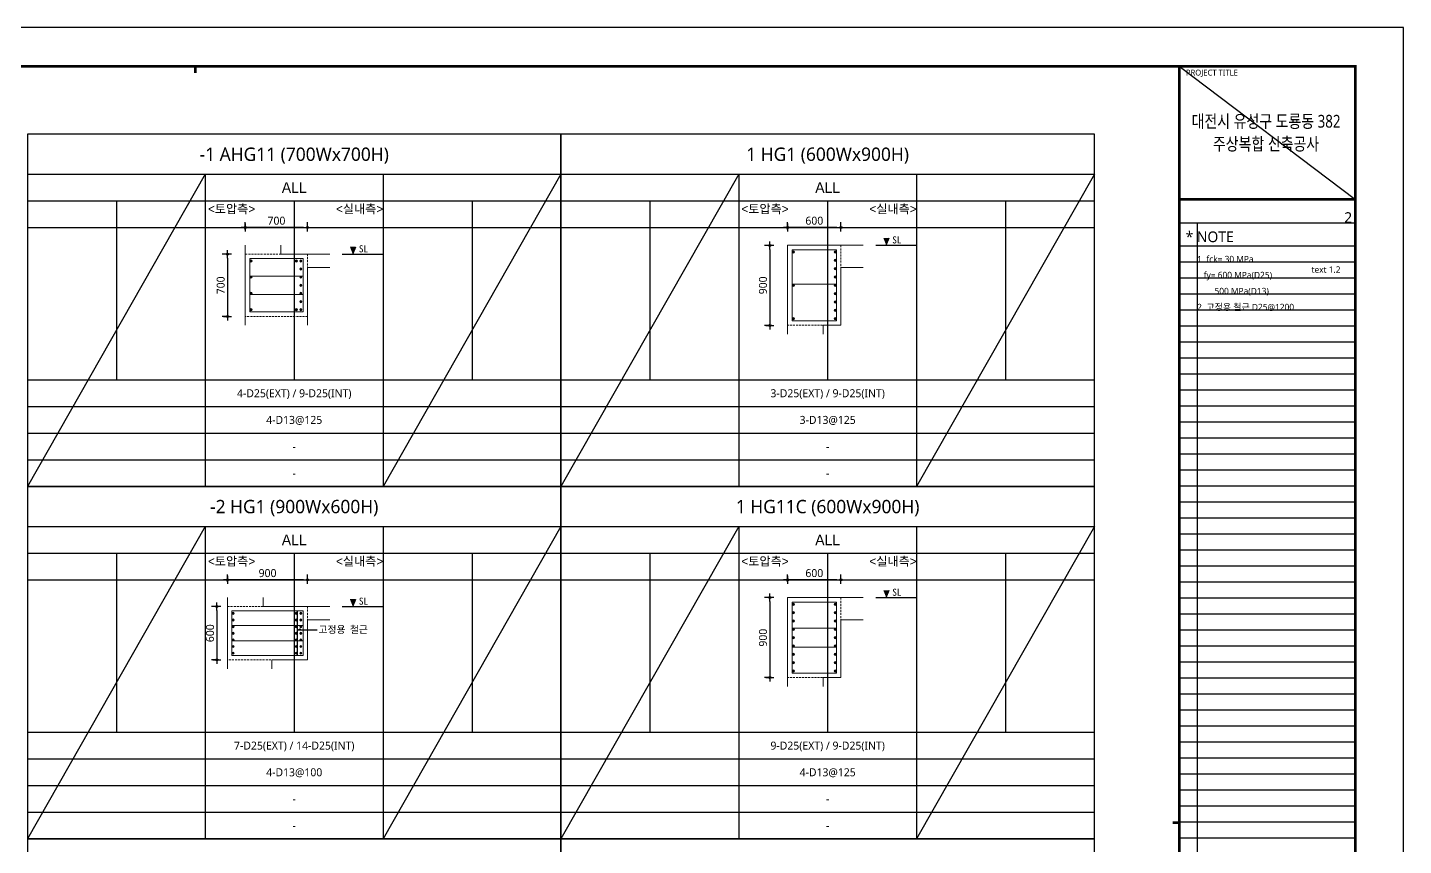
# Model space of a CAD drawing. Header units: millimetres. Extents: x 0 to 252030, y -124740 to 196020.
# Drawn here: x 34953 to 50430, y 44257 to 53460 of the extents above; entities that cross this region are included whole.
import ezdxf
from ezdxf.enums import TextEntityAlignment as Align

# ---------------------------------------------------------------- set-up
doc = ezdxf.new("R2010")
doc.units = ezdxf.units.MM
doc.header["$LTSCALE"] = 30
doc.linetypes.add('HID', pattern=[2.3, 1.5, -0.8])
doc.layers.get('DEFPOINTS').update_dxf_attribs({"color": 142})
for name, color, linetype in [('0-SEC1', 3, 'Continuous'), ('0-TEXT', 3, 'Continuous'), ('DIM', 7, 'Continuous'), ('ETC', 7, 'Continuous'), ('SHEET', 7, 'Continuous'), ('TEX', 3, 'Continuous'), ('TXT', 3, 'Continuous'), ('XR-FORM_(도룡동)$0$AA-SHEET', 9, 'Continuous'), ('XR-FORM_(도룡동)$0$Sheet', 7, 'Continuous'), ('XR-FORM_(도룡동)$0$Sheet-text', 3, 'Continuous')]:
    doc.layers.add(name, color=color, linetype=linetype)
for name, color, linetype, lineweight in [('MainBar', 7, 'Continuous', 0), ('Section', 3, 'Continuous', 0), ('Stirrup', 1, 'Continuous', 0)]:
    doc.layers.add(name, color=color, linetype=linetype, lineweight=lineweight)
doc.styles.get("Standard").update_dxf_attribs({"font": 'malgun.ttf'})
doc.styles.add('XR-FORM_(도룡동)$3$맑은고딕', font='malgun.ttf')
doc.styles.add('돋움', font='Dotum.ttf')
doc.styles.add('돋음체', font='DotumChe.ttf')
doc.styles.add('맑은 고딕', font='malgun.ttf')
doc.dimstyles.new('30NDIM', dxfattribs={"dimscale": 50, "dimtxt": 3, "dimasz": 1.5, "dimexe": 2, "dimexo": 6, "dimgap": 1, "dimtad": 1, "dimdec": 0, "dimrnd": 0.25, "dimzin": 0, "dimdsep": 46, "dimtxsty": 'Standard', "dimblk": 'Z_DOT', "dimcen": 5, "dimclrd": 256, "dimclre": 256, "dimclrt": 3, "dimadec": 0, "dimazin": 0, "dimtm": 1e-09, "dimtfac": 1, "dimtdec": 0, "dimtix": 1, "dimtmove": 2, "dimatfit": 1, "dimldrblk": 'Z_DOT', "dimfxl": 1, "dimtolj": 1, "dimtzin": 0, "dimarcsym": 0})

# ---------------------------------------------------------------- blocks, each defined once
blk = doc.blocks.new('XR-FORM_(도룡동)$0$S')
at = {"layer": 'DEFPOINTS'}
for p, q in [((75750, 52950), (82250, 52950)), ((75640, 52073), (82226, 52073)), ((76315, 52073), (76315, 20700)), ((82250, 51196), (75640, 51196)), ((82250, 50596), (75640, 50596)), ((82250, 49996), (75640, 49996)), ((82250, 49396), (75640, 49396)), ((82250, 48796), (75640, 48796)), ((82250, 48196), (75640, 48196)), ((82250, 47596), (75640, 47596)), ((82250, 46996), (75640, 46996)), ((82250, 46396), (75640, 46396)), ((82250, 45796), (75640, 45796)), ((82250, 45196), (75640, 45196)), ((82250, 44596), (75640, 44596)), ((82250, 43996), (75640, 43996)), ((82250, 43396), (75640, 43396)), ((82250, 42796), (75640, 42796)), ((82250, 42196), (75640, 42196)), ((82250, 41596), (75640, 41596)), ((82250, 40996), (75640, 40996)), ((82250, 40396), (75640, 40396)), ((82250, 39796), (75640, 39796)), ((82250, 39196), (75640, 39196)), ((82250, 38596), (75640, 38596)), ((82250, 37996), (75640, 37996)), ((82250, 37396), (75640, 37396)), ((82250, 36796), (75640, 36796)), ((82250, 36196), (75640, 36196)), ((82250, 35596), (75640, 35596)), ((82250, 34996), (75640, 34996)), ((82250, 34396), (75640, 34396)), ((82250, 33796), (75640, 33796)), ((82250, 33196), (75640, 33196)), ((82250, 32596), (75640, 32596)), ((82250, 31996), (75640, 31996)), ((82250, 31396), (75640, 31396)), ((82250, 30796), (75640, 30796)), ((82250, 30196), (75640, 30196)), ((82250, 29596), (75640, 29596)), ((82250, 28996), (75640, 28996))]:
    blk.add_line(p, q, dxfattribs=at)
at = {"layer": 'XR-FORM_(도룡동)$0$AA-SHEET', "const_width": 99.9}
blk.add_lwpolyline([(75750, 52950), (82250, 52950)], dxfattribs=at)
at = {"layer": 'XR-FORM_(도룡동)$0$Sheet', "const_width": 100}
blk.add_lwpolyline([(1850, 57950), (82250, 57950), (82250, 1200), (1850, 1200)], close=True, dxfattribs=at)
at = {"layer": 'XR-FORM_(도룡동)$0$Sheet', "linetype": 'Continuous', "const_width": 100}
for points in [[(38745, 57950), (38745, 57700)], [(75640, 29575), (75390, 29575)]]:
    blk.add_lwpolyline(points, dxfattribs=at)
at = {"layer": 'XR-FORM_(도룡동)$0$Sheet', "const_width": 100}
for points in [[(75640, 57950), (75640, 1200)], [(75640, 52950), (82250, 52950)]]:
    blk.add_lwpolyline(points, dxfattribs=at)
at = {"layer": 'DEFPOINTS', "style": 'XR-FORM_(도룡동)$3$맑은고딕'}
blk.add_text('2', height=400, dxfattribs=at).set_placement((82126, 52273), align=Align.MIDDLE_RIGHT)
blk.add_text('text 1.2', height=240, dxfattribs=at).set_placement((80599, 50202))
at = {"layer": 'XR-FORM_(도룡동)$0$Sheet', "style": 'XR-FORM_(도룡동)$3$맑은고딕'}
blk.add_text('PROJECT TITLE', height=220, dxfattribs=at).set_placement((75890, 57600))
at = {"layer": 'XR-FORM_(도룡동)$0$Sheet-text', "style": 'XR-FORM_(도룡동)$3$맑은고딕'}
blk.add_text('* NOTE', height=400, dxfattribs=at).set_placement((75881, 51550), align=Align.MIDDLE_LEFT)
blk = doc.blocks.new('XR-FORM_(도룡동)', base_point=(101.33, -56114.51))
at = {"layer": 'DEFPOINTS'}
blk.add_line((377.95, 289.75), (411, 264.75), dxfattribs=at)
blk.add_lwpolyline([(0, 0), (420, 0), (420, 297), (0, 297)], close=True, dxfattribs=at)
at = {"xscale": 0.005, "yscale": 0.005, "zscale": 0.005}
blk.add_blockref('XR-FORM_(도룡동)$0$S', (-0.25, 0), dxfattribs=at)
at = {"layer": 'XR-FORM_(도룡동)$0$Sheet-text', "style": 'XR-FORM_(도룡동)$3$맑은고딕', "width": 0.8}
for s, p in [('대전시 유성구 도룡동 382', (394.23, 279.42)), ('주상복합 신축공사', (394.23, 275.17))]:
    blk.add_text(s, height=2.4, dxfattribs=at).set_placement(p, align=Align.MIDDLE_CENTER)
blk = doc.blocks.new('4등분')
at = {"layer": 'DEFPOINTS'}
for p, q in [((1000, 3214), (1000, 1200)), ((3000, 3214), (3000, 1200)), ((5000, 3214), (5000, 1200)), ((0, 2914), (6000, 2914))]:
    blk.add_line(p, q, dxfattribs=at)
at = {"layer": 'SHEET'}
blk.add_line((0, 3514), (6000, 3514), dxfattribs=at)
at = {"layer": 'SHEET', "color": 6}
for p, q in [((2000, 3514), (2000, 0)), ((4000, 3514), (4000, 0)), ((0, 3214), (6000, 3214)), ((0, 1200), (6000, 1200)), ((0, 900), (6000, 900)), ((0, 600), (6000, 600)), ((0, 300), (6000, 300))]:
    blk.add_line(p, q, dxfattribs=at)
at = {"layer": 'SHEET'}
blk.add_lwpolyline([(6000, 3964), (0, 3964), (0, 0), (6000, 0)], close=True, dxfattribs=at)
blk = doc.blocks.new('Z_DOT')
at = {"layer": 'DIM', "color": 0}
for p, q in [((-1, 0), (1, 0)), ((0, -1), (0, 1))]:
    blk.add_line(p, q, dxfattribs=at)
for radius in [0.25, 0.125]:
    blk.add_circle((0, 0), radius, dxfattribs=at)
blk = doc.blocks.new('*D1021')
at = {"layer": 'DEFPOINTS', "color": 0, "transparency": 16777216}
for p in [(37403, 51209), (37403, 51009), (38103, 51009)]:
    blk.add_point(p, dxfattribs=at)
at = {"layer": 'DIM', "lineweight": -2, "transparency": 16777216}
for p, q in [((37403, 51189), (37403, 51269)), ((38103, 51189), (38103, 51269)), ((38058, 51209), (37448, 51209))]:
    blk.add_line(p, q, dxfattribs=at)
at = {"layer": 'DIM', "lineweight": -2, "transparency": 16777216, "xscale": 45, "yscale": 45, "zscale": 45, "rotation": 180}
blk.add_blockref('Z_DOT', (37403, 51209), dxfattribs=at)
at = {"layer": 'DIM', "lineweight": -2, "transparency": 16777216, "xscale": 45, "yscale": 45, "zscale": 45}
blk.add_blockref('Z_DOT', (38103, 51209), dxfattribs=at)
at = {"layer": 'DIM', "color": 3, "transparency": 16777216, "insert": (37753, 51286), "char_height": 90, "attachment_point": 5}
blk.add_mtext('\\A1;700', dxfattribs=at)
blk = doc.blocks.new('*D1022')
at = {"layer": 'DEFPOINTS', "color": 0, "transparency": 16777216}
for p in [(37403, 50909), (37203, 50209), (37403, 50209)]:
    blk.add_point(p, dxfattribs=at)
at = {"layer": 'DIM', "lineweight": -2, "transparency": 16777216}
for p, q in [((37223, 50909), (37143, 50909)), ((37203, 50864), (37203, 50254)), ((37223, 50209), (37143, 50209))]:
    blk.add_line(p, q, dxfattribs=at)
at = {"layer": 'DIM', "lineweight": -2, "transparency": 16777216, "xscale": 45, "yscale": 45, "zscale": 45}
for p, rotation in [((37203, 50909), 90), ((37203, 50209), 270)]:
    blk.add_blockref('Z_DOT', p, dxfattribs=dict(at, rotation=rotation))
at = {"layer": 'DIM', "color": 3, "transparency": 16777216, "insert": (37126, 50559), "char_height": 90, "attachment_point": 5, "rotation": 90}
blk.add_mtext('\\A1;700', dxfattribs=at)
blk = doc.blocks.new('*D1023')
at = {"layer": 'DEFPOINTS', "color": 0, "transparency": 16777216}
for p in [(43503, 51209), (43503, 51009), (44103, 51009)]:
    blk.add_point(p, dxfattribs=at)
at = {"layer": 'DIM', "lineweight": -2, "transparency": 16777216}
for p, q in [((43503, 51189), (43503, 51269)), ((44103, 51189), (44103, 51269)), ((44058, 51209), (43548, 51209))]:
    blk.add_line(p, q, dxfattribs=at)
at = {"layer": 'DIM', "lineweight": -2, "transparency": 16777216, "xscale": 45, "yscale": 45, "zscale": 45, "rotation": 180}
blk.add_blockref('Z_DOT', (43503, 51209), dxfattribs=at)
at = {"layer": 'DIM', "lineweight": -2, "transparency": 16777216, "xscale": 45, "yscale": 45, "zscale": 45}
blk.add_blockref('Z_DOT', (44103, 51209), dxfattribs=at)
at = {"layer": 'DIM', "color": 3, "transparency": 16777216, "insert": (43803, 51286), "char_height": 90, "attachment_point": 5}
blk.add_mtext('\\A1;600', dxfattribs=at)
blk = doc.blocks.new('*D1024')
at = {"layer": 'DEFPOINTS', "color": 0, "transparency": 16777216}
for p in [(43503, 51009), (43303, 50109), (43503, 50109)]:
    blk.add_point(p, dxfattribs=at)
at = {"layer": 'DIM', "lineweight": -2, "transparency": 16777216}
for p, q in [((43323, 51009), (43243, 51009)), ((43303, 50964), (43303, 50154)), ((43323, 50109), (43243, 50109))]:
    blk.add_line(p, q, dxfattribs=at)
at = {"layer": 'DIM', "lineweight": -2, "transparency": 16777216, "xscale": 45, "yscale": 45, "zscale": 45}
for p, rotation in [((43303, 51009), 90), ((43303, 50109), 270)]:
    blk.add_blockref('Z_DOT', p, dxfattribs=dict(at, rotation=rotation))
at = {"layer": 'DIM', "color": 3, "transparency": 16777216, "insert": (43226, 50559), "char_height": 90, "attachment_point": 5, "rotation": 90}
blk.add_mtext('\\A1;900', dxfattribs=at)
blk = doc.blocks.new('*D1027')
at = {"layer": 'DEFPOINTS', "color": 0, "transparency": 16777216}
for p in [(37203, 47245), (37203, 47045), (38103, 47045)]:
    blk.add_point(p, dxfattribs=at)
at = {"layer": 'DIM', "lineweight": -2, "transparency": 16777216}
for p, q in [((37203, 47225), (37203, 47305)), ((38058, 47245), (37248, 47245)), ((38103, 47225), (38103, 47305))]:
    blk.add_line(p, q, dxfattribs=at)
at = {"layer": 'DIM', "lineweight": -2, "transparency": 16777216, "xscale": 45, "yscale": 45, "zscale": 45, "rotation": 180}
blk.add_blockref('Z_DOT', (37203, 47245), dxfattribs=at)
at = {"layer": 'DIM', "lineweight": -2, "transparency": 16777216, "xscale": 45, "yscale": 45, "zscale": 45}
blk.add_blockref('Z_DOT', (38103, 47245), dxfattribs=at)
at = {"layer": 'DIM', "color": 3, "transparency": 16777216, "insert": (37653, 47321), "char_height": 90, "attachment_point": 5}
blk.add_mtext('\\A1;900', dxfattribs=at)
blk = doc.blocks.new('*D1028')
at = {"layer": 'DEFPOINTS', "color": 0, "transparency": 16777216}
for p in [(37283, 46945), (37083, 46345), (37283, 46345)]:
    blk.add_point(p, dxfattribs=at)
at = {"layer": 'DIM', "lineweight": -2, "transparency": 16777216}
for p, q in [((37103, 46945), (37023, 46945)), ((37083, 46900), (37083, 46390)), ((37103, 46345), (37023, 46345))]:
    blk.add_line(p, q, dxfattribs=at)
at = {"layer": 'DIM', "lineweight": -2, "transparency": 16777216, "xscale": 45, "yscale": 45, "zscale": 45}
for p, rotation in [((37083, 46945), 90), ((37083, 46345), 270)]:
    blk.add_blockref('Z_DOT', p, dxfattribs=dict(at, rotation=rotation))
at = {"layer": 'DIM', "color": 3, "transparency": 16777216, "insert": (37006, 46645), "char_height": 90, "attachment_point": 5, "rotation": 90}
blk.add_mtext('\\A1;600', dxfattribs=at)
blk = doc.blocks.new('*D1029')
at = {"layer": 'DEFPOINTS', "color": 0, "transparency": 16777216}
for p in [(43503, 47245), (43503, 47045), (44103, 47045)]:
    blk.add_point(p, dxfattribs=at)
at = {"layer": 'DIM', "lineweight": -2, "transparency": 16777216}
for p, q in [((43503, 47225), (43503, 47305)), ((44058, 47245), (43548, 47245)), ((44103, 47225), (44103, 47305))]:
    blk.add_line(p, q, dxfattribs=at)
at = {"layer": 'DIM', "lineweight": -2, "transparency": 16777216, "xscale": 45, "yscale": 45, "zscale": 45, "rotation": 180}
blk.add_blockref('Z_DOT', (43503, 47245), dxfattribs=at)
at = {"layer": 'DIM', "lineweight": -2, "transparency": 16777216, "xscale": 45, "yscale": 45, "zscale": 45}
blk.add_blockref('Z_DOT', (44103, 47245), dxfattribs=at)
at = {"layer": 'DIM', "color": 3, "transparency": 16777216, "insert": (43803, 47321), "char_height": 90, "attachment_point": 5}
blk.add_mtext('\\A1;600', dxfattribs=at)
blk = doc.blocks.new('*D1030')
at = {"layer": 'DEFPOINTS', "color": 0, "transparency": 16777216}
for p in [(43503, 47045), (43303, 46145), (43503, 46145)]:
    blk.add_point(p, dxfattribs=at)
at = {"layer": 'DIM', "lineweight": -2, "transparency": 16777216}
for p, q in [((43323, 47045), (43243, 47045)), ((43303, 47000), (43303, 46190)), ((43323, 46145), (43243, 46145))]:
    blk.add_line(p, q, dxfattribs=at)
at = {"layer": 'DIM', "lineweight": -2, "transparency": 16777216, "xscale": 45, "yscale": 45, "zscale": 45}
for p, rotation in [((43303, 47045), 90), ((43303, 46145), 270)]:
    blk.add_blockref('Z_DOT', p, dxfattribs=dict(at, rotation=rotation))
at = {"layer": 'DIM', "color": 3, "transparency": 16777216, "insert": (43226, 46595), "char_height": 90, "attachment_point": 5, "rotation": 90}
blk.add_mtext('\\A1;900', dxfattribs=at)

msp = doc.modelspace()

# ---------------------------------------------------------------- hatches: boundary and pattern name
at = {"layer": '0-TEXT'}
for points in [[(44611.99261, 51009.49992), (44579.15352, 51092.7293), (44644.83171, 51092.7293)], [(38611.99261, 50909.49992), (38579.15352, 50992.7293), (38644.83171, 50992.7293)], [(44611.99261, 47044.99992), (44579.15352, 47128.2293), (44644.83171, 47128.2293)], [(38611.99261, 46944.99992), (38579.15352, 47028.2293), (38644.83171, 47028.2293)]]:
    msp.add_hatch(color=256, dxfattribs=at).paths.add_polyline_path(points)
at = {"layer": 'MainBar'}
h = msp.add_hatch(color=256, dxfattribs=at)
edge = h.paths.add_edge_path()
edge.add_arc((43565.60784, 50934.09992), 12.7, 90, 270)
edge.add_arc((43565.60784, 50934.09992), 12.7, 270, 450)
h = msp.add_hatch(color=256, dxfattribs=at)
edge = h.paths.add_edge_path()
edge.add_arc((44040.20784, 50934.09992), 12.7, 90, 270)
edge.add_arc((44040.20784, 50934.09992), 12.7, 270, 450)
h = msp.add_hatch(color=256, dxfattribs=at)
edge = h.paths.add_edge_path()
edge.add_arc((37465.60784, 50834.09992), 12.7, 90, 270)
edge.add_arc((37465.60784, 50834.09992), 12.7, 270, 450)
h = msp.add_hatch(color=256, dxfattribs=at)
edge = h.paths.add_edge_path()
edge.add_arc((37976.70784, 50834.09992), 12.7, 90, 270)
edge.add_arc((37976.70784, 50834.09992), 12.7, 270, 450)
h = msp.add_hatch(color=256, dxfattribs=at)
edge = h.paths.add_edge_path()
edge.add_arc((38027.50784, 50834.09992), 12.7, 90, 270)
edge.add_arc((38027.50784, 50834.09992), 12.7, 270, 450)
h = msp.add_hatch(color=256, dxfattribs=at)
edge = h.paths.add_edge_path()
edge.add_arc((44040.20784, 50840.44992), 12.7, 90, 270)
edge.add_arc((44040.20784, 50840.44992), 12.7, 270, 450)
h = msp.add_hatch(color=256, dxfattribs=at)
edge = h.paths.add_edge_path()
edge.add_arc((37465.60784, 50651.03325), 12.7, 90, 270)
edge.add_arc((37465.60784, 50651.03325), 12.7, 270, 450)
h = msp.add_hatch(color=256, dxfattribs=at)
edge = h.paths.add_edge_path()
edge.add_arc((38027.50784, 50742.56658), 12.7, 90, 270)
edge.add_arc((38027.50784, 50742.56658), 12.7, 270, 450)
h = msp.add_hatch(color=256, dxfattribs=at)
edge = h.paths.add_edge_path()
edge.add_arc((38027.50784, 50651.03325), 12.7, 90, 270)
edge.add_arc((38027.50784, 50651.03325), 12.7, 270, 450)
h = msp.add_hatch(color=256, dxfattribs=at)
edge = h.paths.add_edge_path()
edge.add_arc((44040.20784, 50746.79992), 12.7, 90, 270)
edge.add_arc((44040.20784, 50746.79992), 12.7, 270, 450)
h = msp.add_hatch(color=256, dxfattribs=at)
edge = h.paths.add_edge_path()
edge.add_arc((44040.20784, 50653.14992), 12.7, 90, 270)
edge.add_arc((44040.20784, 50653.14992), 12.7, 270, 450)
h = msp.add_hatch(color=256, dxfattribs=at)
edge = h.paths.add_edge_path()
edge.add_arc((37465.60784, 50467.96658), 12.7, 90, 270)
edge.add_arc((37465.60784, 50467.96658), 12.7, 270, 450)
h = msp.add_hatch(color=256, dxfattribs=at)
edge = h.paths.add_edge_path()
edge.add_arc((38027.50784, 50559.49992), 12.7, 90, 270)
edge.add_arc((38027.50784, 50559.49992), 12.7, 270, 450)
h = msp.add_hatch(color=256, dxfattribs=at)
edge = h.paths.add_edge_path()
edge.add_arc((38027.50784, 50467.96658), 12.7, 90, 270)
edge.add_arc((38027.50784, 50467.96658), 12.7, 270, 450)
h = msp.add_hatch(color=256, dxfattribs=at)
edge = h.paths.add_edge_path()
edge.add_arc((43565.60784, 50559.49992), 12.7, 90, 270)
edge.add_arc((43565.60784, 50559.49992), 12.7, 270, 450)
h = msp.add_hatch(color=256, dxfattribs=at)
edge = h.paths.add_edge_path()
edge.add_arc((44040.20784, 50559.49992), 12.7, 90, 270)
edge.add_arc((44040.20784, 50559.49992), 12.7, 270, 450)
h = msp.add_hatch(color=256, dxfattribs=at)
edge = h.paths.add_edge_path()
edge.add_arc((44040.20784, 50465.84992), 12.7, 90, 270)
edge.add_arc((44040.20784, 50465.84992), 12.7, 270, 450)
h = msp.add_hatch(color=256, dxfattribs=at)
edge = h.paths.add_edge_path()
edge.add_arc((38027.50784, 50376.43325), 12.7, 90, 270)
edge.add_arc((38027.50784, 50376.43325), 12.7, 270, 450)
h = msp.add_hatch(color=256, dxfattribs=at)
edge = h.paths.add_edge_path()
edge.add_arc((44040.20784, 50372.19992), 12.7, 90, 270)
edge.add_arc((44040.20784, 50372.19992), 12.7, 270, 450)
h = msp.add_hatch(color=256, dxfattribs=at)
edge = h.paths.add_edge_path()
edge.add_arc((37465.60784, 50284.89992), 12.7, 90, 270)
edge.add_arc((37465.60784, 50284.89992), 12.7, 270, 450)
h = msp.add_hatch(color=256, dxfattribs=at)
edge = h.paths.add_edge_path()
edge.add_arc((37976.70784, 50284.89992), 12.7, 90, 270)
edge.add_arc((37976.70784, 50284.89992), 12.7, 270, 450)
h = msp.add_hatch(color=256, dxfattribs=at)
edge = h.paths.add_edge_path()
edge.add_arc((38027.50784, 50284.89992), 12.7, 90, 270)
edge.add_arc((38027.50784, 50284.89992), 12.7, 270, 450)
h = msp.add_hatch(color=256, dxfattribs=at)
edge = h.paths.add_edge_path()
edge.add_arc((43565.60784, 50184.89992), 12.7, 90, 270)
edge.add_arc((43565.60784, 50184.89992), 12.7, 270, 450)
h = msp.add_hatch(color=256, dxfattribs=at)
edge = h.paths.add_edge_path()
edge.add_arc((44040.20784, 50278.54992), 12.7, 90, 270)
edge.add_arc((44040.20784, 50278.54992), 12.7, 270, 450)
h = msp.add_hatch(color=256, dxfattribs=at)
edge = h.paths.add_edge_path()
edge.add_arc((44040.20784, 50184.89992), 12.7, 90, 270)
edge.add_arc((44040.20784, 50184.89992), 12.7, 270, 450)
h = msp.add_hatch(color=256, dxfattribs=at)
edge = h.paths.add_edge_path()
edge.add_arc((43565.60784, 46969.59992), 12.7, 90, 270)
edge.add_arc((43565.60784, 46969.59992), 12.7, 270, 450)
h = msp.add_hatch(color=256, dxfattribs=at)
edge = h.paths.add_edge_path()
edge.add_arc((44040.20784, 46969.59992), 12.7, 90, 270)
edge.add_arc((44040.20784, 46969.59992), 12.7, 270, 450)
h = msp.add_hatch(color=256, dxfattribs=at)
edge = h.paths.add_edge_path()
edge.add_arc((37265.60784, 46869.59992), 12.7, 90, 270)
edge.add_arc((37265.60784, 46869.59992), 12.7, 270, 450)
h = msp.add_hatch(color=256, dxfattribs=at)
edge = h.paths.add_edge_path()
edge.add_arc((37265.60784, 46794.73325), 12.7, 90, 270)
edge.add_arc((37265.60784, 46794.73325), 12.7, 270, 450)
h = msp.add_hatch(color=256, dxfattribs=at)
edge = h.paths.add_edge_path()
edge.add_arc((37976.70784, 46869.59992), 12.7, 90, 270)
edge.add_arc((37976.70784, 46869.59992), 12.7, 270, 450)
h = msp.add_hatch(color=256, dxfattribs=at)
edge = h.paths.add_edge_path()
edge.add_arc((37976.70784, 46794.73325), 12.7, 90, 270)
edge.add_arc((37976.70784, 46794.73325), 12.7, 270, 450)
h = msp.add_hatch(color=256, dxfattribs=at)
edge = h.paths.add_edge_path()
edge.add_arc((38027.50784, 46869.59992), 12.7, 90, 270)
edge.add_arc((38027.50784, 46869.59992), 12.7, 270, 450)
h = msp.add_hatch(color=256, dxfattribs=at)
edge = h.paths.add_edge_path()
edge.add_arc((38027.50784, 46794.73325), 12.7, 90, 270)
edge.add_arc((38027.50784, 46794.73325), 12.7, 270, 450)
h = msp.add_hatch(color=256, dxfattribs=at)
edge = h.paths.add_edge_path()
edge.add_arc((43565.60784, 46875.94992), 12.7, 90, 270)
edge.add_arc((43565.60784, 46875.94992), 12.7, 270, 450)
h = msp.add_hatch(color=256, dxfattribs=at)
edge = h.paths.add_edge_path()
edge.add_arc((43565.60784, 46782.29992), 12.7, 90, 270)
edge.add_arc((43565.60784, 46782.29992), 12.7, 270, 450)
h = msp.add_hatch(color=256, dxfattribs=at)
edge = h.paths.add_edge_path()
edge.add_arc((44040.20784, 46875.94992), 12.7, 90, 270)
edge.add_arc((44040.20784, 46875.94992), 12.7, 270, 450)
h = msp.add_hatch(color=256, dxfattribs=at)
edge = h.paths.add_edge_path()
edge.add_arc((44040.20784, 46782.29992), 12.7, 90, 270)
edge.add_arc((44040.20784, 46782.29992), 12.7, 270, 450)
h = msp.add_hatch(color=256, dxfattribs=at)
edge = h.paths.add_edge_path()
edge.add_arc((37265.60784, 46719.86658), 12.7, 90, 270)
edge.add_arc((37265.60784, 46719.86658), 12.7, 270, 450)
h = msp.add_hatch(color=256, dxfattribs=at)
edge = h.paths.add_edge_path()
edge.add_arc((37265.60784, 46644.99992), 12.7, 90, 270)
edge.add_arc((37265.60784, 46644.99992), 12.7, 270, 450)
h = msp.add_hatch(color=256, dxfattribs=at)
edge = h.paths.add_edge_path()
edge.add_arc((37976.70784, 46719.86658), 12.7, 90, 270)
edge.add_arc((37976.70784, 46719.86658), 12.7, 270, 450)
h = msp.add_hatch(color=256, dxfattribs=at)
edge = h.paths.add_edge_path()
edge.add_arc((37976.70784, 46644.99992), 12.7, 90, 270)
edge.add_arc((37976.70784, 46644.99992), 12.7, 270, 450)
h = msp.add_hatch(color=256, dxfattribs=at)
edge = h.paths.add_edge_path()
edge.add_arc((38027.50784, 46719.86658), 12.7, 90, 270)
edge.add_arc((38027.50784, 46719.86658), 12.7, 270, 450)
h = msp.add_hatch(color=256, dxfattribs=at)
edge = h.paths.add_edge_path()
edge.add_arc((38027.50784, 46644.99992), 12.7, 90, 270)
edge.add_arc((38027.50784, 46644.99992), 12.7, 270, 450)
h = msp.add_hatch(color=256, dxfattribs=at)
edge = h.paths.add_edge_path()
edge.add_arc((43565.60784, 46688.64992), 12.7, 90, 270)
edge.add_arc((43565.60784, 46688.64992), 12.7, 270, 450)
h = msp.add_hatch(color=256, dxfattribs=at)
edge = h.paths.add_edge_path()
edge.add_arc((43565.60784, 46594.99992), 12.7, 90, 270)
edge.add_arc((43565.60784, 46594.99992), 12.7, 270, 450)
h = msp.add_hatch(color=256, dxfattribs=at)
edge = h.paths.add_edge_path()
edge.add_arc((44040.20784, 46688.64992), 12.7, 90, 270)
edge.add_arc((44040.20784, 46688.64992), 12.7, 270, 450)
h = msp.add_hatch(color=256, dxfattribs=at)
edge = h.paths.add_edge_path()
edge.add_arc((44040.20784, 46594.99992), 12.7, 90, 270)
edge.add_arc((44040.20784, 46594.99992), 12.7, 270, 450)
h = msp.add_hatch(color=256, dxfattribs=at)
edge = h.paths.add_edge_path()
edge.add_arc((37265.60784, 46570.13325), 12.7, 90, 270)
edge.add_arc((37265.60784, 46570.13325), 12.7, 270, 450)
h = msp.add_hatch(color=256, dxfattribs=at)
edge = h.paths.add_edge_path()
edge.add_arc((37265.60784, 46495.26658), 12.7, 90, 270)
edge.add_arc((37265.60784, 46495.26658), 12.7, 270, 450)
h = msp.add_hatch(color=256, dxfattribs=at)
edge = h.paths.add_edge_path()
edge.add_arc((37265.60784, 46420.39992), 12.7, 90, 270)
edge.add_arc((37265.60784, 46420.39992), 12.7, 270, 450)
h = msp.add_hatch(color=256, dxfattribs=at)
edge = h.paths.add_edge_path()
edge.add_arc((37976.70784, 46570.13325), 12.7, 90, 270)
edge.add_arc((37976.70784, 46570.13325), 12.7, 270, 450)
h = msp.add_hatch(color=256, dxfattribs=at)
edge = h.paths.add_edge_path()
edge.add_arc((37976.70784, 46495.26658), 12.7, 90, 270)
edge.add_arc((37976.70784, 46495.26658), 12.7, 270, 450)
h = msp.add_hatch(color=256, dxfattribs=at)
edge = h.paths.add_edge_path()
edge.add_arc((37976.70784, 46420.39992), 12.7, 90, 270)
edge.add_arc((37976.70784, 46420.39992), 12.7, 270, 450)
h = msp.add_hatch(color=256, dxfattribs=at)
edge = h.paths.add_edge_path()
edge.add_arc((38027.50784, 46570.13325), 12.7, 90, 270)
edge.add_arc((38027.50784, 46570.13325), 12.7, 270, 450)
h = msp.add_hatch(color=256, dxfattribs=at)
edge = h.paths.add_edge_path()
edge.add_arc((38027.50784, 46495.26658), 12.7, 90, 270)
edge.add_arc((38027.50784, 46495.26658), 12.7, 270, 450)
h = msp.add_hatch(color=256, dxfattribs=at)
edge = h.paths.add_edge_path()
edge.add_arc((38027.50784, 46420.39992), 12.7, 90, 270)
edge.add_arc((38027.50784, 46420.39992), 12.7, 270, 450)
h = msp.add_hatch(color=256, dxfattribs=at)
edge = h.paths.add_edge_path()
edge.add_arc((43565.60784, 46501.34992), 12.7, 90, 270)
edge.add_arc((43565.60784, 46501.34992), 12.7, 270, 450)
h = msp.add_hatch(color=256, dxfattribs=at)
edge = h.paths.add_edge_path()
edge.add_arc((44040.20784, 46501.34992), 12.7, 90, 270)
edge.add_arc((44040.20784, 46501.34992), 12.7, 270, 450)
h = msp.add_hatch(color=256, dxfattribs=at)
edge = h.paths.add_edge_path()
edge.add_arc((43565.60784, 46407.69992), 12.7, 90, 270)
edge.add_arc((43565.60784, 46407.69992), 12.7, 270, 450)
h = msp.add_hatch(color=256, dxfattribs=at)
edge = h.paths.add_edge_path()
edge.add_arc((43565.60784, 46314.04992), 12.7, 90, 270)
edge.add_arc((43565.60784, 46314.04992), 12.7, 270, 450)
h = msp.add_hatch(color=256, dxfattribs=at)
edge = h.paths.add_edge_path()
edge.add_arc((44040.20784, 46407.69992), 12.7, 90, 270)
edge.add_arc((44040.20784, 46407.69992), 12.7, 270, 450)
h = msp.add_hatch(color=256, dxfattribs=at)
edge = h.paths.add_edge_path()
edge.add_arc((44040.20784, 46314.04992), 12.7, 90, 270)
edge.add_arc((44040.20784, 46314.04992), 12.7, 270, 450)
h = msp.add_hatch(color=256, dxfattribs=at)
edge = h.paths.add_edge_path()
edge.add_arc((43565.60784, 46220.39992), 12.7, 90, 270)
edge.add_arc((43565.60784, 46220.39992), 12.7, 270, 450)
h = msp.add_hatch(color=256, dxfattribs=at)
edge = h.paths.add_edge_path()
edge.add_arc((44040.20784, 46220.39992), 12.7, 90, 270)
edge.add_arc((44040.20784, 46220.39992), 12.7, 270, 450)

# ---------------------------------------------------------------- linework, layer by layer
at = {"layer": '0-TEXT'}
for p, q in [((44611.99261, 51009.49992), (44644.83171, 51092.7293)), ((38611.99261, 50909.49992), (38644.83171, 50992.7293)), ((44493.26024, 51009.49992), (44953.00013, 51009.49992)), ((38493.26024, 50909.49992), (38953.00013, 50909.49992)), ((44611.99261, 47044.99992), (44644.83171, 47128.2293)), ((38493.26024, 46944.99992), (38953.00013, 46944.99992)), ((38611.99261, 46944.99992), (38644.83171, 47028.2293)), ((44493.26024, 47044.99992), (44953.00013, 47044.99992))]:
    msp.add_line(p, q, dxfattribs=at)
at = {"layer": 'ETC'}
msp.add_line((37989.40784, 46394.99992), (37989.40784, 46894.99992), dxfattribs=at)
at = {"layer": 'ETC', "linetype": 'Continuous', "lineweight": -2}
msp.add_lwpolyline([(38212.44894, 46679.12121), (37989.40784, 46679.12121), (38018.78952, 46694.49493), (38018.78952, 46679.12121)], dxfattribs=at)
at = {"layer": 'MainBar'}
for centre in [(43565.60784, 50934.09992), (44040.20784, 50934.09992), (37465.60784, 50834.09992), (37976.70784, 50834.09992), (38027.50784, 50834.09992), (44040.20784, 50840.44992), (37465.60784, 50651.03325), (38027.50784, 50742.56658), (38027.50784, 50651.03325), (44040.20784, 50746.79992), (44040.20784, 50653.14992), (37465.60784, 50467.96658), (38027.50784, 50559.49992), (38027.50784, 50467.96658), (43565.60784, 50559.49992), (44040.20784, 50559.49992), (44040.20784, 50465.84992), (38027.50784, 50376.43325), (44040.20784, 50372.19992), (37465.60784, 50284.89992), (37976.70784, 50284.89992), (38027.50784, 50284.89992), (43565.60784, 50184.89992), (44040.20784, 50278.54992), (44040.20784, 50184.89992), (43565.60784, 46969.59992), (44040.20784, 46969.59992), (37265.60784, 46869.59992), (37265.60784, 46794.73325), (37976.70784, 46869.59992), (37976.70784, 46794.73325), (38027.50784, 46869.59992), (38027.50784, 46794.73325), (43565.60784, 46875.94992), (43565.60784, 46782.29992), (44040.20784, 46875.94992), (44040.20784, 46782.29992), (37265.60784, 46719.86658), (37265.60784, 46644.99992), (37976.70784, 46719.86658), (37976.70784, 46644.99992), (38027.50784, 46719.86658), (38027.50784, 46644.99992), (43565.60784, 46688.64992), (43565.60784, 46594.99992), (44040.20784, 46688.64992), (44040.20784, 46594.99992), (37265.60784, 46570.13325), (37265.60784, 46495.26658), (37265.60784, 46420.39992), (37976.70784, 46570.13325), (37976.70784, 46495.26658), (37976.70784, 46420.39992), (38027.50784, 46570.13325), (38027.50784, 46495.26658), (38027.50784, 46420.39992), (43565.60784, 46501.34992), (44040.20784, 46501.34992), (43565.60784, 46407.69992), (43565.60784, 46314.04992), (44040.20784, 46407.69992), (44040.20784, 46314.04992), (43565.60784, 46220.39992), (44040.20784, 46220.39992)]:
    msp.add_circle(centre, 12.7, dxfattribs=at)
at = {"layer": 'Section', "color": 4}
for p, q in [((37402.90784, 50109.49992), (37402.90784, 51009.49992)), ((37802.90784, 50909.49992), (37802.90784, 51009.49992)), ((43502.90784, 50009.49992), (43502.90784, 51009.49992)), ((43502.90784, 51009.49992), (44352.90784, 51009.49992)), ((37802.90784, 50909.49992), (38352.90784, 50909.49992)), ((38102.90784, 50209.49992), (38102.90784, 50759.49992)), ((38102.90784, 50759.49992), (38352.90784, 50759.49992)), ((44102.90784, 50109.49992), (44102.90784, 50759.49992)), ((44102.90784, 50759.49992), (44352.90784, 50759.49992)), ((38102.90784, 50109.49992), (38102.90784, 50209.49992)), ((43902.90784, 50009.49992), (43902.90784, 50109.49992)), ((43902.90784, 50109.49992), (44102.90784, 50109.49992)), ((37202.90784, 46244.99992), (37202.90784, 47044.99992)), ((37602.90784, 46944.99992), (37602.90784, 47044.99992)), ((37602.90784, 46944.99992), (38352.90784, 46944.99992)), ((43502.90784, 46044.99992), (43502.90784, 47044.99992)), ((43502.90784, 47044.99992), (44352.90784, 47044.99992)), ((38102.90784, 46344.99992), (38102.90784, 46794.99992)), ((38102.90784, 46794.99992), (38352.90784, 46794.99992)), ((44102.90784, 46144.99992), (44102.90784, 46794.99992)), ((44102.90784, 46794.99992), (44352.90784, 46794.99992)), ((37702.90784, 46244.99992), (37702.90784, 46344.99992)), ((37702.90784, 46344.99992), (38102.90784, 46344.99992)), ((43902.90784, 46044.99992), (43902.90784, 46144.99992)), ((43902.90784, 46144.99992), (44102.90784, 46144.99992))]:
    msp.add_line(p, q, dxfattribs=at)
at = {"layer": 'Section', "color": 4, "linetype": 'HID', "ltscale": 0.5}
for points in [[(44102.90784, 50109.49992), (43502.90784, 50109.49992), (43502.90784, 51009.49992), (44102.90784, 51009.49992)], [(38102.90784, 50209.49992), (37402.90784, 50209.49992), (37402.90784, 50909.49992), (38102.90784, 50909.49992)], [(38102.90784, 46344.99992), (37202.90784, 46344.99992), (37202.90784, 46944.99992), (38102.90784, 46944.99992)], [(44102.90784, 46144.99992), (43502.90784, 46144.99992), (43502.90784, 47044.99992), (44102.90784, 47044.99992)]]:
    msp.add_lwpolyline(points, close=True, dxfattribs=at)
at = {"layer": 'SHEET'}
for p, q in [((36953.00013, 51809.49992), (34953.00013, 48294.99992)), ((40953.00013, 51809.49992), (38953.00013, 48294.99992)), ((42953.00013, 51809.49992), (40953.00013, 48294.99992)), ((46953.00013, 51809.49992), (44953.00013, 48294.99992)), ((36953.00013, 47844.99992), (34953.00013, 44330.49992)), ((40953.00013, 47844.99992), (38953.00013, 44330.49992)), ((42953.00013, 47844.99992), (40953.00013, 44330.49992)), ((46953.00013, 47844.99992), (44953.00013, 44330.49992))]:
    msp.add_line(p, q, dxfattribs=at)
at = {"layer": 'Stirrup'}
for p, q in [((37452.90784, 50663.73325), (38052.90784, 50663.73325)), ((37452.90784, 50455.26658), (38052.90784, 50455.26658)), ((43552.90784, 50572.19992), (44052.90784, 50572.19992)), ((37252.90784, 46732.56658), (38052.90784, 46732.56658)), ((43552.90784, 46701.34992), (44052.90784, 46701.34992)), ((37252.90784, 46557.43325), (38052.90784, 46557.43325)), ((43552.90784, 46488.64992), (44052.90784, 46488.64992))]:
    msp.add_line(p, q, dxfattribs=at)
for points in [[(44052.90784, 50159.49992), (43552.90784, 50159.49992), (43552.90784, 50959.49992), (44052.90784, 50959.49992), (44052.90784, 50159.49992)], [(38052.90784, 50259.49992), (37452.90784, 50259.49992), (37452.90784, 50859.49992), (38052.90784, 50859.49992), (38052.90784, 50259.49992)], [(44052.90784, 46194.99992), (43552.90784, 46194.99992), (43552.90784, 46994.99992), (44052.90784, 46994.99992), (44052.90784, 46194.99992)], [(38052.90784, 46394.99992), (37252.90784, 46394.99992), (37252.90784, 46894.99992), (38052.90784, 46894.99992), (38052.90784, 46394.99992)]]:
    msp.add_lwpolyline(points, dxfattribs=at)

# ---------------------------------------------------------------- block references
for p in [(34953.00013, 48294.99992), (40953.00013, 48294.99992), (34953.00013, 44330.49992), (40953.00013, 44330.49992), (34953.00013, 40365.99992), (40953.00013, 40365.99992)]:
    msp.add_blockref('4등분', p)
at = {"layer": '0-SEC1', "xscale": 60, "yscale": 60, "zscale": 60}
msp.add_blockref('XR-FORM_(도룡동)', (31310.02429, -3331230.57868), dxfattribs=at)

# ---------------------------------------------------------------- texts
at = {"layer": '0-TEXT', "style": '돋음체'}
for s, p in [('SL', (44680.05836, 51030.39184)), ('SL', (38680.05836, 50930.39184)), ('SL', (44680.05836, 47065.89184)), ('SL', (38680.05836, 46965.89184)), ('고정용 철근', (38227.36683, 46646.34171))]:
    msp.add_text(s, height=80, dxfattribs=at).set_placement(p)
at = {"layer": 'TEX', "style": '맑은 고딕'}
for s, p in [('1. fck= 30 MPa', (48109.3931, 50854.91905)), ('   fy= 600 MPa(D25) ', (48109.3931, 50674.91905)), ('        500 MPa(D13)', (48109.3931, 50494.91905)), ('2. 고정용 철근 D25@1200', (48109.3931, 50314.91905))]:
    msp.add_text(s, height=72, dxfattribs=at).set_placement(p, align=Align.MIDDLE_LEFT)
at = {"layer": 'TXT', "color": 2, "style": '맑은 고딕'}
for s, p in [('-1 AHG11 (700Wx700H)', (37953.00013, 52034.49992)), ('1 HG1 (600Wx900H)', (43953.00013, 52034.49992)), ('-2 HG1 (900Wx600H)', (37953.00013, 48069.99992)), ('1 HG11C (600Wx900H)', (43953.00013, 48069.99992))]:
    msp.add_text(s, height=150, dxfattribs=at).set_placement(p, align=Align.MIDDLE_CENTER)
at = {"layer": 'TXT'}
for s, height, style, p in [('ALL', 120, '돋움', (37953.00013, 51659.49992)), ('ALL', 120, '돋움', (43953.00013, 51659.49992)), ('<토압측>', 100, '돋움', (37248.25115, 51419.49992)), ('<토압측>', 100, '돋움', (43248.25115, 51419.49992)), ('4-D25(EXT) / 9-D25(INT)', 90, '맑은 고딕', (37953.00013, 49344.99992)), ('3-D25(EXT) / 9-D25(INT)', 90, '맑은 고딕', (43953.00013, 49344.99992)), ('4-D13@125', 90, '맑은 고딕', (37953.00013, 49044.99992)), ('3-D13@125', 90, '맑은 고딕', (43953.00013, 49044.99992)), ('-', 90, '맑은 고딕', (37953.00013, 48744.99992)), ('-', 90, '맑은 고딕', (43953.00013, 48744.99992)), ('-', 90, '맑은 고딕', (37953.00013, 48444.99992)), ('-', 90, '맑은 고딕', (43953.00013, 48444.99992)), ('ALL', 120, '돋움', (37953.00013, 47694.99992)), ('ALL', 120, '돋움', (43953.00013, 47694.99992)), ('<토압측>', 100, '돋움', (37248.25115, 47454.99992)), ('<토압측>', 100, '돋움', (43248.25115, 47454.99992)), ('7-D25(EXT) / 14-D25(INT)', 90, '맑은 고딕', (37953.00013, 45380.49992)), ('9-D25(EXT) / 9-D25(INT)', 90, '맑은 고딕', (43953.00013, 45380.49992)), ('4-D13@100', 90, '맑은 고딕', (37953.00013, 45080.49992)), ('4-D13@125', 90, '맑은 고딕', (43953.00013, 45080.49992)), ('-', 90, '맑은 고딕', (37953.00013, 44780.49992)), ('-', 90, '맑은 고딕', (43953.00013, 44780.49992)), ('-', 90, '맑은 고딕', (37953.00013, 44480.49992)), ('-', 90, '맑은 고딕', (43953.00013, 44480.49992))]:
    msp.add_text(s, height=height, dxfattribs=dict(at, style=style)).set_placement(p, align=Align.MIDDLE_CENTER)
at = {"layer": 'TXT', "style": '돋움'}
for p in [(38953.00013, 51419.49992), (44953.00013, 51419.49992), (38953.00013, 47454.99992), (44953.00013, 47454.99992)]:
    msp.add_text('<실내측>', height=100, dxfattribs=at).set_placement(p, align=Align.MIDDLE_RIGHT)

# ---------------------------------------------------------------- dimensions: what is measured, and where the dimension line sits
at = {"layer": 'DIM'}
for base, p1, p2, picture, middle in [((37402.90784, 51209.49992), (38102.90784, 51009.49992), (37402.90784, 51009.49992), '*D1021', (37752.90784, 51285.99788)), ((43502.90784, 51209.49992), (44102.90784, 51009.49992), (43502.90784, 51009.49992), '*D1023', (43802.90784, 51285.99788)), ((37202.90784, 47244.99992), (38102.90784, 47044.99992), (37202.90784, 47044.99992), '*D1027', (37652.90784, 47321.49788)), ((43502.90784, 47244.99992), (44102.90784, 47044.99992), (43502.90784, 47044.99992), '*D1029', (43802.90784, 47321.49788))]:
    dim = msp.add_linear_dim(base=base, p1=p1, p2=p2, dimstyle='30NDIM', override={"dimscale": 30}, dxfattribs=at)
    dim.commit()
    dim.dimension.update_dxf_attribs({"geometry": picture, "text_midpoint": middle})
for base, p1, p2, picture, middle in [((37202.90784, 50209.49992), (37402.90784, 50909.49992), (37402.90784, 50209.49992), '*D1022', (37126.40988, 50559.49992)), ((43302.90784, 50109.49992), (43502.90784, 51009.49992), (43502.90784, 50109.49992), '*D1024', (43226.40988, 50559.49992)), ((43302.90784, 46144.99992), (43502.90784, 47044.99992), (43502.90784, 46144.99992), '*D1030', (43226.40988, 46594.99992)), ((37082.90784, 46344.99992), (37282.90784, 46944.99992), (37282.90784, 46344.99992), '*D1028', (37006.40988, 46644.99992))]:
    dim = msp.add_linear_dim(base=base, p1=p1, p2=p2, angle=90, dimstyle='30NDIM', override={"dimscale": 30}, dxfattribs=at)
    dim.commit()
    dim.dimension.update_dxf_attribs({"geometry": picture, "text_midpoint": middle})

doc.saveas('drawing.dxf')
